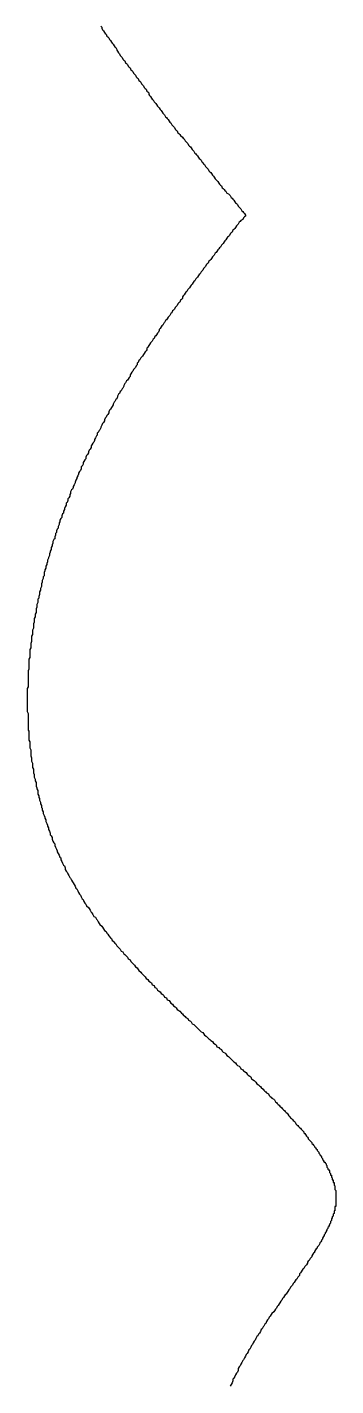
# Model space of a CAD drawing. Header units: millimetres. Extents: x 289 to 9778, y -894 to 6380.
# Drawn here: x 7088.16 to 7091.64, y -565.6 to -550.27 of the extents above; entities that cross this region are included whole.
import ezdxf

# ---------------------------------------------------------------- set-up
doc = ezdxf.new("R2010")
doc.units = ezdxf.units.MM

msp = doc.modelspace()

# ---------------------------------------------------------------- linework, layer by layer
msp.add_polyline3d([(7088.99, -550.263, 0), (7089, -550.273, 0), (7089, -550.283, 0), (7089.01, -550.303, 0), (7089.02, -550.313, 0), (7089.03, -550.333, 0), (7089.04, -550.343, 0), (7089.05, -550.353, 0), (7089.06, -550.373, 0), (7089.07, -550.383, 0), (7089.08, -550.393, 0), (7089.09, -550.413, 0), (7089.1, -550.423, 0), (7089.11, -550.443, 0), (7089.12, -550.453, 0), (7089.13, -550.463, 0), (7089.14, -550.483, 0), (7089.15, -550.493, 0), (7089.16, -550.503, 0), (7089.17, -550.523, 0), (7089.17, -550.533, 0), (7089.18, -550.543, 0), (7089.19, -550.563, 0), (7089.2, -550.573, 0), (7089.21, -550.593, 0), (7089.22, -550.603, 0), (7089.23, -550.613, 0), (7089.24, -550.633, 0), (7089.25, -550.643, 0), (7089.26, -550.653, 0), (7089.27, -550.673, 0), (7089.28, -550.683, 0), (7089.29, -550.693, 0), (7089.3, -550.713, 0), (7089.31, -550.723, 0), (7089.32, -550.733, 0), (7089.33, -550.753, 0), (7089.34, -550.763, 0), (7089.35, -550.773, 0), (7089.36, -550.793, 0), (7089.37, -550.803, 0), (7089.38, -550.813, 0), (7089.39, -550.833, 0), (7089.4, -550.843, 0), (7089.41, -550.853, 0), (7089.42, -550.873, 0), (7089.43, -550.883, 0), (7089.44, -550.893, 0), (7089.45, -550.913, 0), (7089.46, -550.923, 0), (7089.47, -550.933, 0), (7089.48, -550.953, 0), (7089.49, -550.963, 0), (7089.5, -550.973, 0), (7089.51, -550.993, 0), (7089.52, -551.003, 0), (7089.53, -551.013, 0), (7089.53, -551.033, 0), (7089.54, -551.043, 0), (7089.55, -551.053, 0), (7089.56, -551.073, 0), (7089.57, -551.083, 0), (7089.58, -551.093, 0), (7089.59, -551.113, 0), (7089.6, -551.123, 0), (7089.61, -551.133, 0), (7089.62, -551.143, 0), (7089.63, -551.163, 0), (7089.64, -551.173, 0), (7089.65, -551.183, 0), (7089.66, -551.203, 0), (7089.67, -551.213, 0), (7089.68, -551.223, 0), (7089.69, -551.243, 0), (7089.7, -551.253, 0), (7089.71, -551.263, 0), (7089.72, -551.283, 0), (7089.73, -551.293, 0), (7089.74, -551.303, 0), (7089.75, -551.313, 0), (7089.76, -551.333, 0), (7089.77, -551.343, 0), (7089.78, -551.353, 0), (7089.79, -551.373, 0), (7089.8, -551.383, 0), (7089.81, -551.393, 0), (7089.82, -551.403, 0), (7089.83, -551.423, 0), (7089.84, -551.433, 0), (7089.85, -551.443, 0), (7089.86, -551.463, 0), (7089.87, -551.473, 0), (7089.88, -551.483, 0), (7089.89, -551.493, 0), (7089.91, -551.513, 0), (7089.92, -551.523, 0), (7089.93, -551.533, 0), (7089.94, -551.553, 0), (7089.95, -551.563, 0), (7089.96, -551.573, 0), (7089.97, -551.583, 0), (7089.98, -551.603, 0), (7089.99, -551.613, 0), (7090, -551.623, 0), (7090.01, -551.633, 0), (7090.02, -551.653, 0), (7090.03, -551.663, 0), (7090.04, -551.673, 0), (7090.05, -551.693, 0), (7090.06, -551.703, 0), (7090.07, -551.713, 0), (7090.08, -551.723, 0), (7090.09, -551.743, 0), (7090.1, -551.753, 0), (7090.11, -551.763, 0), (7090.12, -551.773, 0), (7090.13, -551.793, 0), (7090.14, -551.803, 0), (7090.15, -551.813, 0), (7090.16, -551.823, 0), (7090.17, -551.843, 0), (7090.18, -551.853, 0), (7090.19, -551.863, 0), (7090.2, -551.873, 0), (7090.21, -551.893, 0), (7090.22, -551.903, 0), (7090.23, -551.913, 0), (7090.24, -551.923, 0), (7090.25, -551.943, 0), (7090.26, -551.953, 0), (7090.27, -551.963, 0), (7090.28, -551.983, 0), (7090.29, -551.993, 0), (7090.3, -552.003, 0), (7090.31, -552.013, 0), (7090.32, -552.033, 0), (7090.33, -552.043, 0), (7090.34, -552.053, 0), (7090.35, -552.063, 0), (7090.36, -552.083, 0), (7090.37, -552.093, 0), (7090.38, -552.103, 0), (7090.39, -552.113, 0), (7090.4, -552.123, 0), (7090.41, -552.143, 0), (7090.43, -552.153, 0), (7090.44, -552.163, 0), (7090.45, -552.173, 0), (7090.46, -552.193, 0), (7090.47, -552.203, 0), (7090.48, -552.213, 0), (7090.49, -552.223, 0), (7090.5, -552.243, 0), (7090.51, -552.253, 0), (7090.52, -552.263, 0), (7090.53, -552.273, 0), (7090.54, -552.293, 0), (7090.55, -552.303, 0), (7090.56, -552.313, 0), (7090.57, -552.323, 0), (7090.58, -552.343, 0), (7090.59, -552.353, 0), (7090.6, -552.363, 0), (7090.61, -552.373, 0), (7090.62, -552.393, 0), (7090.62, -552.403, 0), (7090.61, -552.413, 0), (7090.6, -552.423, 0), (7090.59, -552.443, 0), (7090.57, -552.453, 0), (7090.56, -552.463, 0), (7090.55, -552.473, 0), (7090.54, -552.493, 0), (7090.53, -552.503, 0), (7090.52, -552.513, 0), (7090.51, -552.533, 0), (7090.5, -552.543, 0), (7090.49, -552.553, 0), (7090.48, -552.563, 0), (7090.47, -552.583, 0), (7090.46, -552.593, 0), (7090.45, -552.603, 0), (7090.44, -552.623, 0), (7090.43, -552.633, 0), (7090.42, -552.643, 0), (7090.41, -552.653, 0), (7090.4, -552.673, 0), (7090.39, -552.683, 0), (7090.38, -552.693, 0), (7090.37, -552.713, 0), (7090.36, -552.723, 0), (7090.35, -552.733, 0), (7090.34, -552.753, 0), (7090.33, -552.763, 0), (7090.32, -552.773, 0), (7090.31, -552.783, 0), (7090.3, -552.803, 0), (7090.29, -552.813, 0), (7090.28, -552.823, 0), (7090.27, -552.843, 0), (7090.26, -552.853, 0), (7090.25, -552.863, 0), (7090.24, -552.883, 0), (7090.23, -552.893, 0), (7090.22, -552.903, 0), (7090.21, -552.913, 0), (7090.2, -552.933, 0), (7090.19, -552.943, 0), (7090.18, -552.953, 0), (7090.17, -552.973, 0), (7090.16, -552.983, 0), (7090.15, -552.993, 0), (7090.14, -553.013, 0), (7090.13, -553.023, 0), (7090.12, -553.033, 0), (7090.11, -553.053, 0), (7090.1, -553.063, 0), (7090.09, -553.073, 0), (7090.08, -553.093, 0), (7090.07, -553.103, 0), (7090.06, -553.113, 0), (7090.05, -553.133, 0), (7090.04, -553.143, 0), (7090.03, -553.153, 0), (7090.02, -553.173, 0), (7090.01, -553.183, 0), (7090, -553.193, 0), (7089.99, -553.213, 0), (7089.98, -553.223, 0), (7089.97, -553.233, 0), (7089.96, -553.253, 0), (7089.95, -553.263, 0), (7089.94, -553.273, 0), (7089.93, -553.293, 0), (7089.92, -553.303, 0), (7089.91, -553.313, 0), (7089.91, -553.333, 0), (7089.9, -553.343, 0), (7089.89, -553.353, 0), (7089.88, -553.373, 0), (7089.87, -553.383, 0), (7089.86, -553.393, 0), (7089.85, -553.413, 0), (7089.84, -553.423, 0), (7089.83, -553.433, 0), (7089.82, -553.453, 0), (7089.81, -553.463, 0), (7089.8, -553.473, 0), (7089.79, -553.493, 0), (7089.78, -553.503, 0), (7089.77, -553.523, 0), (7089.76, -553.533, 0), (7089.75, -553.543, 0), (7089.74, -553.563, 0), (7089.73, -553.573, 0), (7089.72, -553.583, 0), (7089.71, -553.603, 0), (7089.7, -553.613, 0), (7089.69, -553.633, 0), (7089.68, -553.643, 0), (7089.67, -553.653, 0), (7089.66, -553.673, 0), (7089.65, -553.683, 0), (7089.65, -553.693, 0), (7089.64, -553.713, 0), (7089.63, -553.723, 0), (7089.62, -553.743, 0), (7089.61, -553.753, 0), (7089.6, -553.763, 0), (7089.59, -553.783, 0), (7089.58, -553.793, 0), (7089.57, -553.813, 0), (7089.56, -553.823, 0), (7089.55, -553.833, 0), (7089.54, -553.853, 0), (7089.53, -553.863, 0), (7089.52, -553.883, 0), (7089.51, -553.893, 0), (7089.51, -553.913, 0), (7089.5, -553.923, 0), (7089.49, -553.933, 0), (7089.48, -553.953, 0), (7089.47, -553.963, 0), (7089.46, -553.983, 0), (7089.45, -553.993, 0), (7089.44, -554.003, 0), (7089.43, -554.023, 0), (7089.42, -554.033, 0), (7089.41, -554.053, 0), (7089.4, -554.063, 0), (7089.4, -554.083, 0), (7089.39, -554.093, 0), (7089.38, -554.113, 0), (7089.37, -554.123, 0), (7089.36, -554.133, 0), (7089.35, -554.153, 0), (7089.34, -554.163, 0), (7089.33, -554.183, 0), (7089.32, -554.193, 0), (7089.32, -554.213, 0), (7089.31, -554.223, 0), (7089.3, -554.243, 0), (7089.29, -554.253, 0), (7089.28, -554.263, 0), (7089.27, -554.283, 0), (7089.26, -554.293, 0), (7089.25, -554.313, 0), (7089.25, -554.323, 0), (7089.24, -554.343, 0), (7089.23, -554.353, 0), (7089.22, -554.373, 0), (7089.21, -554.383, 0), (7089.2, -554.403, 0), (7089.19, -554.413, 0), (7089.18, -554.433, 0), (7089.18, -554.443, 0), (7089.17, -554.463, 0), (7089.16, -554.473, 0), (7089.15, -554.493, 0), (7089.14, -554.503, 0), (7089.13, -554.523, 0), (7089.13, -554.533, 0), (7089.12, -554.553, 0), (7089.11, -554.563, 0), (7089.1, -554.583, 0), (7089.09, -554.593, 0), (7089.08, -554.613, 0), (7089.08, -554.623, 0), (7089.07, -554.643, 0), (7089.06, -554.653, 0), (7089.05, -554.673, 0), (7089.04, -554.683, 0), (7089.03, -554.703, 0), (7089.03, -554.713, 0), (7089.02, -554.733, 0), (7089.01, -554.743, 0), (7089, -554.763, 0), (7088.99, -554.783, 0), (7088.99, -554.793, 0), (7088.98, -554.813, 0), (7088.97, -554.823, 0), (7088.96, -554.843, 0), (7088.95, -554.853, 0), (7088.95, -554.873, 0), (7088.94, -554.883, 0), (7088.93, -554.903, 0), (7088.92, -554.923, 0), (7088.92, -554.933, 0), (7088.91, -554.953, 0), (7088.9, -554.963, 0), (7088.89, -554.983, 0), (7088.88, -554.993, 0), (7088.88, -555.013, 0), (7088.87, -555.033, 0), (7088.86, -555.043, 0), (7088.85, -555.063, 0), (7088.85, -555.073, 0), (7088.84, -555.093, 0), (7088.83, -555.103, 0), (7088.82, -555.123, 0), (7088.82, -555.143, 0), (7088.81, -555.153, 0), (7088.8, -555.173, 0), (7088.79, -555.183, 0), (7088.79, -555.203, 0), (7088.78, -555.223, 0), (7088.77, -555.233, 0), (7088.77, -555.253, 0), (7088.76, -555.273, 0), (7088.75, -555.283, 0), (7088.74, -555.303, 0), (7088.74, -555.313, 0), (7088.73, -555.333, 0), (7088.72, -555.353, 0), (7088.72, -555.363, 0), (7088.71, -555.383, 0), (7088.7, -555.403, 0), (7088.7, -555.413, 0), (7088.69, -555.433, 0), (7088.68, -555.453, 0), (7088.68, -555.463, 0), (7088.67, -555.483, 0), (7088.66, -555.493, 0), (7088.65, -555.513, 0), (7088.65, -555.533, 0), (7088.64, -555.543, 0), (7088.64, -555.563, 0), (7088.63, -555.583, 0), (7088.62, -555.593, 0), (7088.62, -555.613, 0), (7088.61, -555.633, 0), (7088.6, -555.643, 0), (7088.6, -555.663, 0), (7088.59, -555.683, 0), (7088.58, -555.703, 0), (7088.58, -555.713, 0), (7088.57, -555.733, 0), (7088.57, -555.753, 0), (7088.56, -555.763, 0), (7088.55, -555.783, 0), (7088.55, -555.803, 0), (7088.54, -555.813, 0), (7088.53, -555.833, 0), (7088.53, -555.853, 0), (7088.52, -555.863, 0), (7088.52, -555.883, 0), (7088.51, -555.903, 0), (7088.51, -555.923, 0), (7088.5, -555.933, 0), (7088.49, -555.953, 0), (7088.49, -555.973, 0), (7088.48, -555.983, 0), (7088.48, -556.003, 0), (7088.47, -556.023, 0), (7088.47, -556.043, 0), (7088.46, -556.053, 0), (7088.45, -556.073, 0), (7088.45, -556.093, 0), (7088.44, -556.113, 0), (7088.44, -556.123, 0), (7088.43, -556.143, 0), (7088.43, -556.163, 0), (7088.42, -556.183, 0), (7088.42, -556.193, 0), (7088.41, -556.213, 0), (7088.41, -556.233, 0), (7088.4, -556.253, 0), (7088.4, -556.263, 0), (7088.39, -556.283, 0), (7088.39, -556.303, 0), (7088.38, -556.323, 0), (7088.38, -556.333, 0), (7088.37, -556.353, 0), (7088.37, -556.373, 0), (7088.36, -556.393, 0), (7088.36, -556.403, 0), (7088.35, -556.423, 0), (7088.35, -556.443, 0), (7088.35, -556.463, 0), (7088.34, -556.473, 0), (7088.34, -556.493, 0), (7088.33, -556.513, 0), (7088.33, -556.533, 0), (7088.32, -556.553, 0), (7088.32, -556.563, 0), (7088.32, -556.583, 0), (7088.31, -556.603, 0), (7088.31, -556.623, 0), (7088.3, -556.643, 0), (7088.3, -556.653, 0), (7088.3, -556.673, 0), (7088.29, -556.693, 0), (7088.29, -556.713, 0), (7088.28, -556.723, 0), (7088.28, -556.743, 0), (7088.28, -556.763, 0), (7088.27, -556.783, 0), (7088.27, -556.803, 0), (7088.27, -556.813, 0), (7088.26, -556.833, 0), (7088.26, -556.853, 0), (7088.26, -556.873, 0), (7088.25, -556.893, 0), (7088.25, -556.913, 0), (7088.25, -556.923, 0), (7088.24, -556.943, 0), (7088.24, -556.963, 0), (7088.24, -556.983, 0), (7088.23, -557.003, 0), (7088.23, -557.013, 0), (7088.23, -557.033, 0), (7088.23, -557.053, 0), (7088.22, -557.073, 0), (7088.22, -557.093, 0), (7088.22, -557.113, 0), (7088.22, -557.123, 0), (7088.21, -557.143, 0), (7088.21, -557.163, 0), (7088.21, -557.183, 0), (7088.21, -557.203, 0), (7088.2, -557.223, 0), (7088.2, -557.233, 0), (7088.2, -557.253, 0), (7088.2, -557.273, 0), (7088.19, -557.293, 0), (7088.19, -557.313, 0), (7088.19, -557.333, 0), (7088.19, -557.343, 0), (7088.19, -557.363, 0), (7088.19, -557.383, 0), (7088.18, -557.403, 0), (7088.18, -557.423, 0), (7088.18, -557.443, 0), (7088.18, -557.453, 0), (7088.18, -557.473, 0), (7088.18, -557.493, 0), (7088.18, -557.513, 0), (7088.17, -557.533, 0), (7088.17, -557.553, 0), (7088.17, -557.563, 0), (7088.17, -557.583, 0), (7088.17, -557.603, 0), (7088.17, -557.623, 0), (7088.17, -557.643, 0), (7088.17, -557.663, 0), (7088.17, -557.683, 0), (7088.17, -557.693, 0), (7088.17, -557.713, 0), (7088.16, -557.733, 0), (7088.16, -557.753, 0), (7088.16, -557.773, 0), (7088.16, -557.793, 0), (7088.16, -557.813, 0), (7088.16, -557.823, 0), (7088.16, -557.843, 0), (7088.16, -557.863, 0), (7088.16, -557.883, 0), (7088.16, -557.903, 0), (7088.16, -557.923, 0), (7088.16, -557.943, 0), (7088.16, -557.953, 0), (7088.16, -557.973, 0), (7088.16, -557.993, 0), (7088.17, -558.013, 0), (7088.17, -558.033, 0), (7088.17, -558.053, 0), (7088.17, -558.073, 0), (7088.17, -558.083, 0), (7088.17, -558.103, 0), (7088.17, -558.123, 0), (7088.17, -558.143, 0), (7088.17, -558.163, 0), (7088.17, -558.183, 0), (7088.17, -558.203, 0), (7088.18, -558.213, 0), (7088.18, -558.233, 0), (7088.18, -558.253, 0), (7088.18, -558.273, 0), (7088.18, -558.293, 0), (7088.18, -558.313, 0), (7088.19, -558.333, 0), (7088.19, -558.343, 0), (7088.19, -558.363, 0), (7088.19, -558.383, 0), (7088.19, -558.403, 0), (7088.2, -558.423, 0), (7088.2, -558.443, 0), (7088.2, -558.463, 0), (7088.2, -558.473, 0), (7088.2, -558.493, 0), (7088.21, -558.513, 0), (7088.21, -558.533, 0), (7088.21, -558.553, 0), (7088.22, -558.573, 0), (7088.22, -558.593, 0), (7088.22, -558.603, 0), (7088.22, -558.623, 0), (7088.23, -558.643, 0), (7088.23, -558.663, 0), (7088.23, -558.683, 0), (7088.24, -558.703, 0), (7088.24, -558.723, 0), (7088.24, -558.733, 0), (7088.25, -558.753, 0), (7088.25, -558.773, 0), (7088.26, -558.793, 0), (7088.26, -558.813, 0), (7088.26, -558.833, 0), (7088.27, -558.853, 0), (7088.27, -558.863, 0), (7088.28, -558.883, 0), (7088.28, -558.903, 0), (7088.28, -558.923, 0), (7088.29, -558.943, 0), (7088.29, -558.963, 0), (7088.3, -558.973, 0), (7088.3, -558.993, 0), (7088.31, -559.013, 0), (7088.31, -559.033, 0), (7088.32, -559.053, 0), (7088.32, -559.073, 0), (7088.33, -559.083, 0), (7088.33, -559.103, 0), (7088.34, -559.123, 0), (7088.34, -559.143, 0), (7088.35, -559.163, 0), (7088.36, -559.183, 0), (7088.36, -559.193, 0), (7088.37, -559.213, 0), (7088.37, -559.233, 0), (7088.38, -559.253, 0), (7088.39, -559.273, 0), (7088.39, -559.283, 0), (7088.4, -559.303, 0), (7088.4, -559.323, 0), (7088.41, -559.343, 0), (7088.42, -559.363, 0), (7088.42, -559.383, 0), (7088.43, -559.393, 0), (7088.44, -559.413, 0), (7088.44, -559.433, 0), (7088.45, -559.453, 0), (7088.46, -559.473, 0), (7088.47, -559.483, 0), (7088.47, -559.503, 0), (7088.48, -559.523, 0), (7088.49, -559.543, 0), (7088.5, -559.563, 0), (7088.5, -559.573, 0), (7088.51, -559.593, 0), (7088.52, -559.613, 0), (7088.53, -559.633, 0), (7088.54, -559.643, 0), (7088.54, -559.663, 0), (7088.55, -559.683, 0), (7088.56, -559.703, 0), (7088.57, -559.723, 0), (7088.58, -559.733, 0), (7088.59, -559.753, 0), (7088.59, -559.773, 0), (7088.6, -559.793, 0), (7088.61, -559.803, 0), (7088.62, -559.823, 0), (7088.63, -559.843, 0), (7088.64, -559.863, 0), (7088.65, -559.873, 0), (7088.66, -559.893, 0), (7088.67, -559.913, 0), (7088.68, -559.923, 0), (7088.69, -559.943, 0), (7088.7, -559.963, 0), (7088.71, -559.983, 0), (7088.72, -559.993, 0), (7088.73, -560.013, 0), (7088.74, -560.033, 0), (7088.75, -560.053, 0), (7088.76, -560.063, 0), (7088.77, -560.083, 0), (7088.78, -560.103, 0), (7088.79, -560.113, 0), (7088.8, -560.133, 0), (7088.81, -560.153, 0), (7088.82, -560.163, 0), (7088.83, -560.183, 0), (7088.85, -560.203, 0), (7088.86, -560.213, 0), (7088.87, -560.233, 0), (7088.88, -560.253, 0), (7088.89, -560.263, 0), (7088.9, -560.283, 0), (7088.91, -560.303, 0), (7088.93, -560.313, 0), (7088.94, -560.333, 0), (7088.95, -560.343, 0), (7088.96, -560.363, 0), (7088.97, -560.383, 0), (7088.98, -560.393, 0), (7089, -560.413, 0), (7089.01, -560.423, 0), (7089.02, -560.443, 0), (7089.03, -560.463, 0), (7089.05, -560.473, 0), (7089.06, -560.493, 0), (7089.07, -560.503, 0), (7089.08, -560.523, 0), (7089.1, -560.543, 0), (7089.11, -560.553, 0), (7089.12, -560.573, 0), (7089.13, -560.583, 0), (7089.15, -560.603, 0), (7089.16, -560.613, 0), (7089.17, -560.633, 0), (7089.18, -560.643, 0), (7089.2, -560.663, 0), (7089.21, -560.673, 0), (7089.22, -560.693, 0), (7089.24, -560.703, 0), (7089.25, -560.723, 0), (7089.26, -560.733, 0), (7089.28, -560.753, 0), (7089.29, -560.763, 0), (7089.3, -560.783, 0), (7089.32, -560.793, 0), (7089.33, -560.813, 0), (7089.34, -560.823, 0), (7089.36, -560.843, 0), (7089.37, -560.853, 0), (7089.38, -560.873, 0), (7089.4, -560.883, 0), (7089.41, -560.903, 0), (7089.42, -560.913, 0), (7089.44, -560.933, 0), (7089.45, -560.943, 0), (7089.46, -560.953, 0), (7089.48, -560.973, 0), (7089.49, -560.983, 0), (7089.5, -561.003, 0), (7089.52, -561.013, 0), (7089.53, -561.033, 0), (7089.55, -561.043, 0), (7089.56, -561.053, 0), (7089.57, -561.073, 0), (7089.59, -561.083, 0), (7089.6, -561.103, 0), (7089.62, -561.113, 0), (7089.63, -561.133, 0), (7089.64, -561.143, 0), (7089.66, -561.153, 0), (7089.67, -561.173, 0), (7089.69, -561.183, 0), (7089.7, -561.193, 0), (7089.71, -561.213, 0), (7089.73, -561.223, 0), (7089.74, -561.243, 0), (7089.76, -561.253, 0), (7089.77, -561.263, 0), (7089.78, -561.283, 0), (7089.8, -561.293, 0), (7089.81, -561.313, 0), (7089.83, -561.323, 0), (7089.84, -561.333, 0), (7089.85, -561.353, 0), (7089.87, -561.363, 0), (7089.88, -561.373, 0), (7089.9, -561.393, 0), (7089.91, -561.403, 0), (7089.92, -561.413, 0), (7089.94, -561.433, 0), (7089.95, -561.443, 0), (7089.97, -561.453, 0), (7089.98, -561.473, 0), (7090, -561.483, 0), (7090.01, -561.493, 0), (7090.02, -561.513, 0), (7090.04, -561.523, 0), (7090.05, -561.533, 0), (7090.07, -561.553, 0), (7090.08, -561.563, 0), (7090.09, -561.573, 0), (7090.11, -561.593, 0), (7090.12, -561.603, 0), (7090.14, -561.613, 0), (7090.15, -561.623, 0), (7090.16, -561.643, 0), (7090.18, -561.653, 0), (7090.19, -561.663, 0), (7090.21, -561.683, 0), (7090.22, -561.693, 0), (7090.23, -561.703, 0), (7090.25, -561.713, 0), (7090.26, -561.733, 0), (7090.28, -561.743, 0), (7090.29, -561.753, 0), (7090.3, -561.773, 0), (7090.32, -561.783, 0), (7090.33, -561.793, 0), (7090.35, -561.803, 0), (7090.36, -561.823, 0), (7090.37, -561.833, 0), (7090.39, -561.843, 0), (7090.4, -561.853, 0), (7090.41, -561.873, 0), (7090.43, -561.883, 0), (7090.44, -561.893, 0), (7090.45, -561.903, 0), (7090.47, -561.923, 0), (7090.48, -561.933, 0), (7090.49, -561.943, 0), (7090.51, -561.953, 0), (7090.52, -561.973, 0), (7090.53, -561.983, 0), (7090.55, -561.993, 0), (7090.56, -562.003, 0), (7090.57, -562.023, 0), (7090.59, -562.033, 0), (7090.6, -562.043, 0), (7090.61, -562.053, 0), (7090.63, -562.063, 0), (7090.64, -562.083, 0), (7090.65, -562.093, 0), (7090.67, -562.103, 0), (7090.68, -562.113, 0), (7090.69, -562.133, 0), (7090.7, -562.143, 0), (7090.72, -562.153, 0), (7090.73, -562.163, 0), (7090.74, -562.173, 0), (7090.75, -562.193, 0), (7090.77, -562.203, 0), (7090.78, -562.213, 0), (7090.79, -562.223, 0), (7090.8, -562.233, 0), (7090.82, -562.253, 0), (7090.83, -562.263, 0), (7090.84, -562.273, 0), (7090.85, -562.283, 0), (7090.86, -562.293, 0), (7090.88, -562.303, 0), (7090.89, -562.323, 0), (7090.9, -562.333, 0), (7090.91, -562.343, 0), (7090.92, -562.353, 0), (7090.94, -562.363, 0), (7090.95, -562.373, 0), (7090.96, -562.393, 0), (7090.97, -562.403, 0), (7090.98, -562.413, 0), (7090.99, -562.423, 0), (7091, -562.433, 0), (7091.01, -562.443, 0), (7091.03, -562.463, 0), (7091.04, -562.473, 0), (7091.05, -562.483, 0), (7091.06, -562.493, 0), (7091.07, -562.503, 0), (7091.08, -562.513, 0), (7091.09, -562.523, 0), (7091.1, -562.533, 0), (7091.11, -562.553, 0), (7091.12, -562.563, 0), (7091.13, -562.573, 0), (7091.14, -562.583, 0), (7091.15, -562.593, 0), (7091.16, -562.603, 0), (7091.17, -562.613, 0), (7091.18, -562.623, 0), (7091.19, -562.643, 0), (7091.2, -562.653, 0), (7091.21, -562.663, 0), (7091.22, -562.673, 0), (7091.23, -562.683, 0), (7091.24, -562.693, 0), (7091.25, -562.703, 0), (7091.26, -562.713, 0), (7091.27, -562.723, 0), (7091.28, -562.733, 0), (7091.28, -562.743, 0), (7091.29, -562.753, 0), (7091.3, -562.763, 0), (7091.31, -562.783, 0), (7091.32, -562.793, 0), (7091.33, -562.803, 0), (7091.33, -562.813, 0), (7091.34, -562.823, 0), (7091.35, -562.833, 0), (7091.36, -562.843, 0), (7091.37, -562.853, 0), (7091.37, -562.863, 0), (7091.38, -562.873, 0), (7091.39, -562.883, 0), (7091.4, -562.893, 0), (7091.4, -562.903, 0), (7091.41, -562.913, 0), (7091.42, -562.923, 0), (7091.43, -562.933, 0), (7091.43, -562.943, 0), (7091.44, -562.953, 0), (7091.45, -562.963, 0), (7091.45, -562.973, 0), (7091.46, -562.983, 0), (7091.46, -562.993, 0), (7091.47, -563.003, 0), (7091.48, -563.013, 0), (7091.48, -563.023, 0), (7091.49, -563.033, 0), (7091.49, -563.043, 0), (7091.5, -563.053, 0), (7091.5, -563.063, 0), (7091.51, -563.073, 0), (7091.52, -563.073, 0), (7091.52, -563.083, 0), (7091.53, -563.093, 0), (7091.53, -563.103, 0), (7091.54, -563.113, 0), (7091.54, -563.123, 0), (7091.54, -563.133, 0), (7091.55, -563.143, 0), (7091.55, -563.153, 0), (7091.56, -563.163, 0), (7091.56, -563.163, 0), (7091.57, -563.173, 0), (7091.57, -563.183, 0), (7091.57, -563.193, 0), (7091.58, -563.203, 0), (7091.58, -563.213, 0), (7091.58, -563.223, 0), (7091.59, -563.223, 0), (7091.59, -563.233, 0), (7091.59, -563.243, 0), (7091.6, -563.253, 0), (7091.6, -563.263, 0), (7091.6, -563.273, 0), (7091.61, -563.273, 0), (7091.61, -563.283, 0), (7091.61, -563.293, 0), (7091.61, -563.303, 0), (7091.62, -563.303, 0), (7091.62, -563.313, 0), (7091.62, -563.323, 0), (7091.62, -563.333, 0), (7091.62, -563.333, 0), (7091.63, -563.343, 0), (7091.63, -563.353, 0), (7091.63, -563.363, 0), (7091.63, -563.363, 0), (7091.63, -563.373, 0), (7091.63, -563.383, 0), (7091.63, -563.383, 0), (7091.64, -563.393, 0), (7091.64, -563.403, 0), (7091.64, -563.413, 0), (7091.64, -563.413, 0), (7091.64, -563.423, 0), (7091.64, -563.433, 0), (7091.64, -563.433, 0), (7091.64, -563.443, 0), (7091.64, -563.453, 0), (7091.64, -563.453, 0), (7091.64, -563.463, 0), (7091.64, -563.473, 0), (7091.64, -563.473, 0), (7091.64, -563.483, 0), (7091.64, -563.493, 0), (7091.64, -563.493, 0), (7091.64, -563.503, 0), (7091.64, -563.513, 0), (7091.64, -563.513, 0), (7091.64, -563.523, 0), (7091.64, -563.533, 0), (7091.64, -563.533, 0), (7091.64, -563.543, 0), (7091.64, -563.553, 0), (7091.64, -563.553, 0), (7091.64, -563.563, 0), (7091.64, -563.573, 0), (7091.63, -563.573, 0), (7091.63, -563.583, 0), (7091.63, -563.593, 0), (7091.63, -563.593, 0), (7091.63, -563.603, 0), (7091.63, -563.613, 0), (7091.63, -563.623, 0), (7091.62, -563.623, 0), (7091.62, -563.633, 0), (7091.62, -563.643, 0), (7091.62, -563.653, 0), (7091.62, -563.653, 0), (7091.61, -563.663, 0), (7091.61, -563.673, 0), (7091.61, -563.683, 0), (7091.6, -563.693, 0), (7091.6, -563.703, 0), (7091.6, -563.703, 0), (7091.59, -563.713, 0), (7091.59, -563.723, 0), (7091.59, -563.733, 0), (7091.58, -563.743, 0), (7091.58, -563.753, 0), (7091.58, -563.763, 0), (7091.57, -563.773, 0), (7091.57, -563.783, 0), (7091.56, -563.793, 0), (7091.56, -563.803, 0), (7091.55, -563.813, 0), (7091.55, -563.823, 0), (7091.54, -563.833, 0), (7091.54, -563.843, 0), (7091.53, -563.853, 0), (7091.53, -563.863, 0), (7091.52, -563.873, 0), (7091.52, -563.883, 0), (7091.51, -563.893, 0), (7091.51, -563.903, 0), (7091.5, -563.913, 0), (7091.49, -563.933, 0), (7091.49, -563.943, 0), (7091.48, -563.953, 0), (7091.48, -563.963, 0), (7091.47, -563.973, 0), (7091.46, -563.983, 0), (7091.46, -563.993, 0), (7091.45, -564.013, 0), (7091.44, -564.023, 0), (7091.43, -564.033, 0), (7091.43, -564.043, 0), (7091.42, -564.053, 0), (7091.41, -564.063, 0), (7091.4, -564.083, 0), (7091.4, -564.093, 0), (7091.39, -564.103, 0), (7091.38, -564.113, 0), (7091.37, -564.133, 0), (7091.37, -564.143, 0), (7091.36, -564.153, 0), (7091.35, -564.163, 0), (7091.34, -564.183, 0), (7091.33, -564.193, 0), (7091.32, -564.203, 0), (7091.32, -564.213, 0), (7091.31, -564.233, 0), (7091.3, -564.243, 0), (7091.29, -564.253, 0), (7091.28, -564.273, 0), (7091.27, -564.283, 0), (7091.26, -564.293, 0), (7091.25, -564.313, 0), (7091.24, -564.323, 0), (7091.23, -564.333, 0), (7091.23, -564.353, 0), (7091.22, -564.363, 0), (7091.21, -564.373, 0), (7091.2, -564.393, 0), (7091.19, -564.403, 0), (7091.18, -564.413, 0), (7091.17, -564.433, 0), (7091.16, -564.443, 0), (7091.15, -564.463, 0), (7091.14, -564.473, 0), (7091.13, -564.483, 0), (7091.12, -564.503, 0), (7091.11, -564.513, 0), (7091.1, -564.533, 0), (7091.09, -564.543, 0), (7091.08, -564.563, 0), (7091.07, -564.573, 0), (7091.06, -564.583, 0), (7091.05, -564.603, 0), (7091.04, -564.613, 0), (7091.03, -564.633, 0), (7091.02, -564.643, 0), (7091.01, -564.663, 0), (7091, -564.673, 0), (7090.99, -564.693, 0), (7090.98, -564.703, 0), (7090.97, -564.723, 0), (7090.96, -564.733, 0), (7090.95, -564.753, 0), (7090.94, -564.763, 0), (7090.92, -564.783, 0), (7090.91, -564.793, 0), (7090.9, -564.813, 0), (7090.89, -564.823, 0), (7090.88, -564.843, 0), (7090.87, -564.853, 0), (7090.86, -564.873, 0), (7090.85, -564.893, 0), (7090.84, -564.903, 0), (7090.83, -564.923, 0), (7090.82, -564.933, 0), (7090.81, -564.953, 0), (7090.8, -564.963, 0), (7090.79, -564.983, 0), (7090.78, -565.003, 0), (7090.77, -565.013, 0), (7090.76, -565.033, 0), (7090.75, -565.043, 0), (7090.74, -565.063, 0), (7090.73, -565.083, 0), (7090.72, -565.093, 0), (7090.71, -565.113, 0), (7090.7, -565.133, 0), (7090.69, -565.143, 0), (7090.68, -565.163, 0), (7090.67, -565.183, 0), (7090.66, -565.193, 0), (7090.65, -565.213, 0), (7090.64, -565.233, 0), (7090.63, -565.243, 0), (7090.62, -565.263, 0), (7090.61, -565.283, 0), (7090.6, -565.303, 0), (7090.59, -565.313, 0), (7090.58, -565.333, 0), (7090.57, -565.353, 0), (7090.56, -565.373, 0), (7090.55, -565.383, 0), (7090.54, -565.403, 0), (7090.54, -565.423, 0), (7090.53, -565.443, 0), (7090.52, -565.453, 0), (7090.51, -565.473, 0), (7090.5, -565.493, 0), (7090.49, -565.513, 0), (7090.48, -565.523, 0), (7090.48, -565.543, 0), (7090.47, -565.563, 0), (7090.46, -565.583, 0), (7090.45, -565.603, 0)])

doc.saveas('drawing.dxf')
